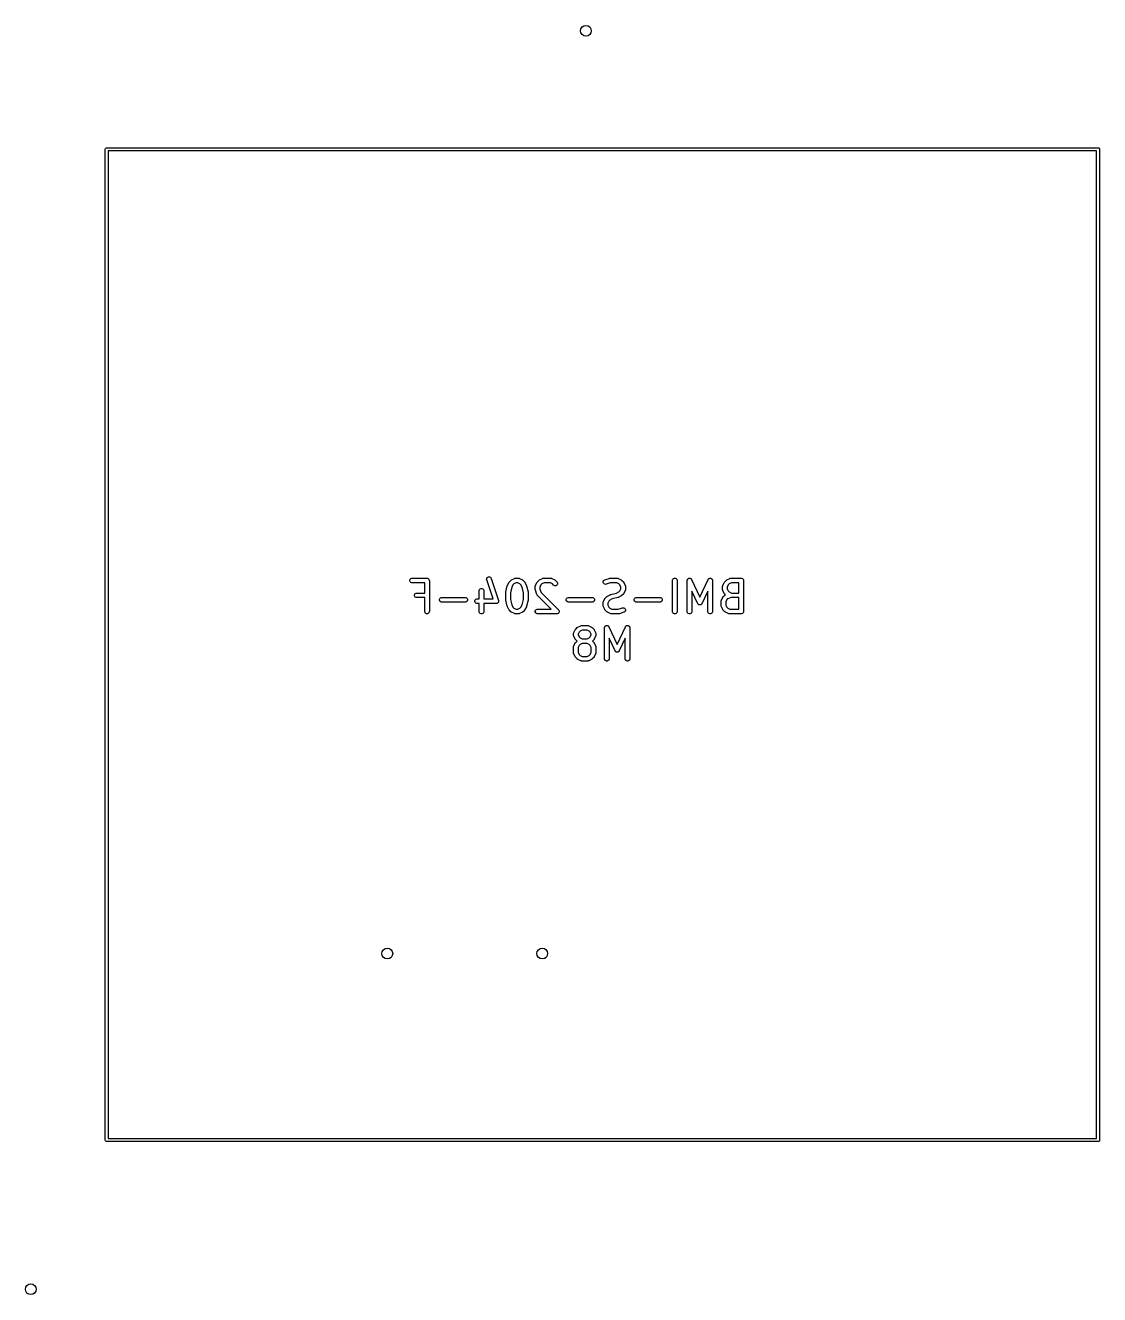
# Model space of a CAD drawing. Extents: x 3.77 to 7.16, y -4.95 to -3.23.
# Drawn here: x 3.773 to 5.138, y -4.931 to -3.317 of the extents above; entities that cross this region are included whole.
import ezdxf

# ---------------------------------------------------------------- set-up
doc = ezdxf.new("R2010")
doc.units = 0
doc.header["$MEASUREMENT"] = 0
doc.layers.add('BLACK', color=7, linetype='CONTINUOUS')

msp = doc.modelspace()

# ---------------------------------------------------------------- linework, layer by layer
at = {"layer": 'BLACK', "linetype": 'CONTINUOUS'}
for p, q in [((3.8747, -3.4743), (3.8749, -3.4735)), ((3.8747, -4.7341), (3.8747, -3.4743)), ((3.8749, -3.4735), (3.8759, -3.4724)), ((3.8759, -3.4724), (3.8767, -3.4723)), ((3.8767, -3.4723), (5.1365, -3.4723)), ((3.8786, -3.4762), (3.8786, -4.7321)), ((5.1346, -3.4762), (3.8786, -3.4762)), ((5.1346, -4.7321), (5.1346, -3.4762)), ((5.1365, -3.4723), (5.1373, -3.4724)), ((5.1373, -3.4724), (5.1383, -3.4735)), ((5.1383, -3.4735), (5.1385, -3.4743)), ((5.1385, -3.4743), (5.1385, -4.7341)), ((4.36, -4.019), (4.3609, -4.0183)), ((4.3609, -4.0183), (4.362, -4.0179)), ((4.362, -4.0179), (4.3631, -4.018)), ((4.3631, -4.018), (4.3642, -4.0185)), ((4.262, -4.0221), (4.2624, -4.0211)), ((4.262, -4.0233), (4.262, -4.0221)), ((4.2624, -4.0243), (4.262, -4.0233)), ((4.2624, -4.0211), (4.2632, -4.0202)), ((4.2632, -4.0252), (4.2624, -4.0243)), ((4.2632, -4.0202), (4.2643, -4.0198)), ((4.2643, -4.0256), (4.2632, -4.0252)), ((4.2643, -4.0198), (4.2649, -4.0197)), ((4.2649, -4.0256), (4.2643, -4.0256)), ((4.2649, -4.0197), (4.2836, -4.0197)), ((4.2807, -4.0256), (4.2649, -4.0256)), ((4.2807, -4.0385), (4.2807, -4.0256)), ((4.2836, -4.0197), (4.2842, -4.0198)), ((4.2842, -4.0198), (4.2852, -4.0202)), ((4.2852, -4.0202), (4.2861, -4.0211)), ((4.2861, -4.0211), (4.2865, -4.0221)), ((4.2865, -4.0221), (4.2866, -4.0227)), ((4.2866, -4.0227), (4.2866, -4.0621)), ((4.3501, -4.0352), (4.3505, -4.0342)), ((4.3505, -4.0342), (4.3513, -4.0334)), ((4.3513, -4.0334), (4.3524, -4.0329)), ((4.3524, -4.0329), (4.3535, -4.0329)), ((4.3535, -4.0329), (4.3546, -4.0334)), ((4.3546, -4.0334), (4.3554, -4.0342)), ((4.3554, -4.0342), (4.3559, -4.0352)), ((4.3594, -4.0212), (4.3595, -4.02)), ((4.3595, -4.0218), (4.3594, -4.0212)), ((4.3595, -4.02), (4.36, -4.019)), ((4.3676, -4.046), (4.3595, -4.0218)), ((4.3642, -4.0185), (4.3649, -4.0194)), ((4.3649, -4.0194), (4.3651, -4.0199)), ((4.3651, -4.0199), (4.3745, -4.048)), ((4.3839, -4.037), (4.3857, -4.0295)), ((4.3857, -4.0294), (4.3858, -4.0292)), ((4.3857, -4.0295), (4.3857, -4.0294)), ((4.3857, -4.0294), (4.3857, -4.0294)), ((4.3858, -4.0292), (4.3859, -4.0289)), ((4.3859, -4.0289), (4.3859, -4.0289)), ((4.3859, -4.0289), (4.386, -4.0289)), ((4.386, -4.0289), (4.3878, -4.0251)), ((4.3878, -4.0251), (4.388, -4.0249)), ((4.388, -4.0248), (4.3881, -4.0247)), ((4.388, -4.0249), (4.388, -4.0248)), ((4.3881, -4.0247), (4.3881, -4.0246)), ((4.3881, -4.0246), (4.3882, -4.0246)), ((4.3882, -4.0246), (4.3884, -4.0244)), ((4.3884, -4.0244), (4.3903, -4.0225)), ((4.3914, -4.0312), (4.3897, -4.0381)), ((4.3903, -4.0225), (4.3905, -4.0223)), ((4.3905, -4.0223), (4.3905, -4.0222)), ((4.3905, -4.0222), (4.3906, -4.0222)), ((4.3906, -4.0222), (4.3907, -4.0221)), ((4.3907, -4.0221), (4.3908, -4.0221)), ((4.3908, -4.0221), (4.391, -4.0219)), ((4.391, -4.0219), (4.3948, -4.0201)), ((4.3929, -4.0282), (4.3914, -4.0312)), ((4.3941, -4.027), (4.3929, -4.0282)), ((4.3968, -4.0256), (4.3941, -4.027)), ((4.3948, -4.0201), (4.3953, -4.0198)), ((4.3953, -4.0198), (4.3954, -4.0198)), ((4.3954, -4.0198), (4.3955, -4.0198)), ((4.3955, -4.0198), (4.3961, -4.0197)), ((4.3961, -4.0197), (4.3998, -4.0197)), ((4.3991, -4.0256), (4.3968, -4.0256)), ((4.4018, -4.027), (4.3991, -4.0256)), ((4.3998, -4.0197), (4.4004, -4.0198)), ((4.4004, -4.0198), (4.4005, -4.0198)), ((4.4005, -4.0198), (4.4006, -4.0198)), ((4.4006, -4.0198), (4.4012, -4.0201)), ((4.4012, -4.0201), (4.4049, -4.0219)), ((4.403, -4.0282), (4.4018, -4.027)), ((4.4046, -4.0312), (4.403, -4.0282)), ((4.4063, -4.0381), (4.4046, -4.0312)), ((4.4049, -4.0219), (4.4052, -4.0221)), ((4.4052, -4.0221), (4.4052, -4.0221)), ((4.4052, -4.0221), (4.4053, -4.0222)), ((4.4053, -4.0222), (4.4054, -4.0222)), ((4.4054, -4.0222), (4.4055, -4.0223)), ((4.4055, -4.0223), (4.4057, -4.0225)), ((4.4057, -4.0225), (4.4076, -4.0244)), ((4.4076, -4.0244), (4.4077, -4.0246)), ((4.4077, -4.0246), (4.4078, -4.0246)), ((4.4078, -4.0246), (4.4079, -4.0247)), ((4.4079, -4.0247), (4.4079, -4.0248)), ((4.4079, -4.0248), (4.4079, -4.0249)), ((4.4079, -4.0249), (4.4081, -4.0251)), ((4.4081, -4.0251), (4.41, -4.0289)), ((4.41, -4.0289), (4.41, -4.0289)), ((4.41, -4.0289), (4.41, -4.0289)), ((4.41, -4.0289), (4.4101, -4.0292)), ((4.4101, -4.0292), (4.4102, -4.0294)), ((4.4102, -4.0294), (4.4102, -4.0294)), ((4.4102, -4.0294), (4.4102, -4.0295)), ((4.4102, -4.0295), (4.4121, -4.037)), ((4.4213, -4.0296), (4.4214, -4.0295)), ((4.4213, -4.0302), (4.4213, -4.0296)), ((4.4213, -4.0339), (4.4213, -4.0302)), ((4.4213, -4.0342), (4.4213, -4.0339)), ((4.4213, -4.0343), (4.4213, -4.0342)), ((4.4213, -4.0344), (4.4213, -4.0343)), ((4.4213, -4.0345), (4.4213, -4.0344)), ((4.4214, -4.0294), (4.4216, -4.0289)), ((4.4214, -4.0295), (4.4214, -4.0294)), ((4.4216, -4.0289), (4.4234, -4.0251)), ((4.4234, -4.0251), (4.4236, -4.0249)), ((4.4236, -4.0248), (4.4237, -4.0247)), ((4.4236, -4.0249), (4.4236, -4.0248)), ((4.4237, -4.0247), (4.4238, -4.0246)), ((4.4238, -4.0246), (4.424, -4.0244)), ((4.4238, -4.0246), (4.4238, -4.0246)), ((4.424, -4.0244), (4.4259, -4.0225)), ((4.4259, -4.0225), (4.4261, -4.0223)), ((4.4261, -4.0223), (4.4262, -4.0222)), ((4.4262, -4.0222), (4.4263, -4.0221)), ((4.4262, -4.0222), (4.4262, -4.0222)), ((4.4263, -4.0221), (4.4264, -4.0221)), ((4.4264, -4.0221), (4.4266, -4.0219)), ((4.4266, -4.0219), (4.4304, -4.0201)), ((4.4285, -4.0282), (4.4272, -4.0309)), ((4.4272, -4.0309), (4.4272, -4.0335)), ((4.4272, -4.0335), (4.4287, -4.038)), ((4.4297, -4.027), (4.4285, -4.0282)), ((4.4324, -4.0256), (4.4297, -4.027)), ((4.4304, -4.0201), (4.4309, -4.0198)), ((4.4309, -4.0198), (4.431, -4.0198)), ((4.431, -4.0198), (4.4311, -4.0198)), ((4.4311, -4.0198), (4.4317, -4.0197)), ((4.4317, -4.0197), (4.4411, -4.0197)), ((4.4404, -4.0256), (4.4324, -4.0256)), ((4.4431, -4.027), (4.4404, -4.0256)), ((4.4411, -4.0197), (4.4417, -4.0198)), ((4.4417, -4.0198), (4.4418, -4.0198)), ((4.4418, -4.0198), (4.4419, -4.0198)), ((4.4419, -4.0198), (4.4424, -4.0201)), ((4.4424, -4.0201), (4.4462, -4.0219)), ((4.4446, -4.0285), (4.4431, -4.027)), ((4.4451, -4.0289), (4.4446, -4.0285)), ((4.4461, -4.0293), (4.4451, -4.0289)), ((4.4473, -4.0293), (4.4461, -4.0293)), ((4.4462, -4.0219), (4.4464, -4.0221)), ((4.4464, -4.0221), (4.4465, -4.0221)), ((4.4465, -4.0221), (4.4466, -4.0222)), ((4.4466, -4.0222), (4.4466, -4.0222)), ((4.4466, -4.0222), (4.4467, -4.0223)), ((4.4467, -4.0223), (4.4469, -4.0225)), ((4.4469, -4.0225), (4.4488, -4.0244)), ((4.4484, -4.0289), (4.4473, -4.0293)), ((4.4492, -4.0281), (4.4484, -4.0289)), ((4.4488, -4.0244), (4.4492, -4.0248)), ((4.4492, -4.0248), (4.4496, -4.0259)), ((4.4496, -4.027), (4.4492, -4.0281)), ((4.4496, -4.0259), (4.4496, -4.027)), ((4.5075, -4.0249), (4.5076, -4.0238)), ((4.5079, -4.026), (4.5075, -4.0249)), ((4.5076, -4.0238), (4.5081, -4.0228)), ((4.5086, -4.0269), (4.5079, -4.026)), ((4.5081, -4.0228), (4.509, -4.022)), ((4.5097, -4.0274), (4.5086, -4.0269)), ((4.509, -4.022), (4.5095, -4.0218)), ((4.5095, -4.0218), (4.5151, -4.0199)), ((4.5108, -4.0275), (4.5097, -4.0274)), ((4.5114, -4.0274), (4.5108, -4.0275)), ((4.5166, -4.0256), (4.5114, -4.0274)), ((4.5151, -4.0199), (4.5154, -4.0198)), ((4.5154, -4.0198), (4.5155, -4.0198)), ((4.5155, -4.0198), (4.5156, -4.0198)), ((4.5156, -4.0198), (4.5157, -4.0198)), ((4.5157, -4.0198), (4.5158, -4.0198)), ((4.5158, -4.0198), (4.5161, -4.0197)), ((4.5161, -4.0197), (4.5255, -4.0197)), ((4.5248, -4.0256), (4.5166, -4.0256)), ((4.5275, -4.027), (4.5248, -4.0256)), ((4.5255, -4.0197), (4.526, -4.0198)), ((4.526, -4.0198), (4.5261, -4.0198)), ((4.5261, -4.0198), (4.5262, -4.0198)), ((4.5262, -4.0198), (4.5268, -4.0201)), ((4.5268, -4.0201), (4.5305, -4.0219)), ((4.5286, -4.0282), (4.5275, -4.027)), ((4.53, -4.0309), (4.5286, -4.0282)), ((4.5286, -4.0359), (4.53, -4.0332)), ((4.53, -4.0332), (4.53, -4.0309)), ((4.5305, -4.0219), (4.5308, -4.0221)), ((4.5308, -4.0221), (4.5308, -4.0221)), ((4.5308, -4.0221), (4.5309, -4.0222)), ((4.5309, -4.0222), (4.531, -4.0222)), ((4.531, -4.0222), (4.5311, -4.0223)), ((4.5311, -4.0223), (4.5313, -4.0225)), ((4.5313, -4.0225), (4.5332, -4.0244)), ((4.5332, -4.0244), (4.5333, -4.0246)), ((4.5333, -4.0246), (4.5334, -4.0246)), ((4.5334, -4.0246), (4.5335, -4.0247)), ((4.5335, -4.0247), (4.5335, -4.0248)), ((4.5335, -4.0248), (4.5336, -4.0249)), ((4.5336, -4.0249), (4.5337, -4.0251)), ((4.5337, -4.0251), (4.5356, -4.0289)), ((4.5356, -4.0289), (4.5358, -4.0294)), ((4.5358, -4.0294), (4.5358, -4.0295)), ((4.5358, -4.0295), (4.5358, -4.0296)), ((4.5358, -4.0296), (4.5359, -4.0302)), ((4.5359, -4.0339), (4.5358, -4.0345)), ((4.5359, -4.0302), (4.5359, -4.0339)), ((4.5956, -4.0227), (4.5957, -4.0221)), ((4.5956, -4.0621), (4.5956, -4.0227)), ((4.5957, -4.0221), (4.5961, -4.0211)), ((4.5961, -4.0211), (4.5969, -4.0202)), ((4.5969, -4.0202), (4.598, -4.0198)), ((4.598, -4.0198), (4.5991, -4.0198)), ((4.5991, -4.0198), (4.6002, -4.0202)), ((4.6002, -4.0202), (4.601, -4.0211)), ((4.601, -4.0211), (4.6015, -4.0221)), ((4.6015, -4.0221), (4.6015, -4.0227)), ((4.6015, -4.0227), (4.6015, -4.0621)), ((4.6144, -4.0221), (4.6146, -4.0216)), ((4.6144, -4.0222), (4.6144, -4.0221)), ((4.6144, -4.0223), (4.6144, -4.0222)), ((4.6144, -4.0222), (4.6144, -4.0222)), ((4.6144, -4.0227), (4.6144, -4.0223)), ((4.6144, -4.0621), (4.6144, -4.0227)), ((4.6146, -4.0216), (4.6148, -4.0212)), ((4.6148, -4.0212), (4.6148, -4.0211)), ((4.6148, -4.0211), (4.6149, -4.0211)), ((4.6149, -4.0211), (4.6152, -4.0207)), ((4.6152, -4.0207), (4.6156, -4.0203)), ((4.6156, -4.0203), (4.6157, -4.0202)), ((4.6156, -4.0203), (4.6156, -4.0203)), ((4.6157, -4.0202), (4.6161, -4.02)), ((4.6161, -4.02), (4.6166, -4.0198)), ((4.6166, -4.0198), (4.6167, -4.0198)), ((4.6167, -4.0198), (4.6167, -4.0198)), ((4.6167, -4.0198), (4.6173, -4.0198)), ((4.6173, -4.0198), (4.6178, -4.0198)), ((4.6178, -4.0198), (4.6178, -4.0198)), ((4.6178, -4.0198), (4.6179, -4.0198)), ((4.6179, -4.0198), (4.6184, -4.02)), ((4.6184, -4.02), (4.6188, -4.0202)), ((4.6188, -4.0202), (4.6189, -4.0202)), ((4.6189, -4.0202), (4.619, -4.0202)), ((4.619, -4.0202), (4.6193, -4.0206)), ((4.6193, -4.0206), (4.6197, -4.0209)), ((4.6197, -4.0209), (4.6197, -4.021)), ((4.6197, -4.021), (4.6198, -4.0211)), ((4.6198, -4.0211), (4.6198, -4.0211)), ((4.6198, -4.0211), (4.62, -4.0214)), ((4.62, -4.0214), (4.6304, -4.0438)), ((4.6304, -4.0438), (4.6409, -4.0214)), ((4.6409, -4.0214), (4.6411, -4.0211)), ((4.6411, -4.021), (4.6412, -4.0209)), ((4.6411, -4.0211), (4.6411, -4.021)), ((4.6411, -4.0211), (4.6411, -4.0211)), ((4.6412, -4.0209), (4.6416, -4.0206)), ((4.6416, -4.0206), (4.6419, -4.0202)), ((4.6419, -4.0202), (4.642, -4.0202)), ((4.642, -4.0202), (4.6425, -4.02)), ((4.642, -4.0202), (4.642, -4.0202)), ((4.6425, -4.02), (4.643, -4.0198)), ((4.643, -4.0198), (4.643, -4.0198)), ((4.643, -4.0198), (4.6431, -4.0198)), ((4.6431, -4.0198), (4.6436, -4.0198)), ((4.6436, -4.0198), (4.6441, -4.0198)), ((4.6441, -4.0198), (4.6442, -4.0198)), ((4.6442, -4.0198), (4.6443, -4.0198)), ((4.6443, -4.0198), (4.6447, -4.02)), ((4.6447, -4.02), (4.6452, -4.0202)), ((4.6452, -4.0202), (4.6452, -4.0203)), ((4.6452, -4.0203), (4.6453, -4.0203)), ((4.6453, -4.0203), (4.6457, -4.0207)), ((4.6457, -4.0207), (4.646, -4.0211)), ((4.646, -4.0211), (4.646, -4.0211)), ((4.646, -4.0211), (4.6461, -4.0212)), ((4.6461, -4.0212), (4.6463, -4.0216)), ((4.6463, -4.0216), (4.6465, -4.0221)), ((4.6465, -4.0221), (4.6465, -4.0222)), ((4.6465, -4.0222), (4.6465, -4.0222)), ((4.6465, -4.0222), (4.6465, -4.0223)), ((4.6465, -4.0223), (4.6465, -4.0227)), ((4.6465, -4.0227), (4.6465, -4.0621)), ((4.6594, -4.0296), (4.6595, -4.0295)), ((4.6594, -4.0302), (4.6594, -4.0296)), ((4.6594, -4.0339), (4.6594, -4.0302)), ((4.6594, -4.0345), (4.6594, -4.0339)), ((4.6595, -4.0294), (4.6597, -4.0289)), ((4.6595, -4.0295), (4.6595, -4.0294)), ((4.6597, -4.0289), (4.6615, -4.0251)), ((4.6615, -4.0251), (4.6617, -4.0249)), ((4.6617, -4.0248), (4.6618, -4.0247)), ((4.6617, -4.0249), (4.6617, -4.0248)), ((4.6618, -4.0247), (4.6619, -4.0246)), ((4.6619, -4.0246), (4.6621, -4.0244)), ((4.6619, -4.0246), (4.6619, -4.0246)), ((4.6621, -4.0244), (4.664, -4.0225)), ((4.664, -4.0225), (4.6642, -4.0223)), ((4.6642, -4.0223), (4.6642, -4.0222)), ((4.6642, -4.0222), (4.6643, -4.0222)), ((4.6643, -4.0222), (4.6644, -4.0221)), ((4.6644, -4.0221), (4.6645, -4.0221)), ((4.6645, -4.0221), (4.6647, -4.0219)), ((4.6647, -4.0219), (4.6685, -4.0201)), ((4.6666, -4.0282), (4.6653, -4.0309)), ((4.6653, -4.0309), (4.6653, -4.0332)), ((4.6653, -4.0332), (4.6666, -4.0359)), ((4.6678, -4.027), (4.6666, -4.0282)), ((4.6705, -4.0256), (4.6678, -4.027)), ((4.6685, -4.0201), (4.669, -4.0198)), ((4.669, -4.0198), (4.6691, -4.0198)), ((4.6691, -4.0198), (4.6692, -4.0198)), ((4.6692, -4.0198), (4.6698, -4.0197)), ((4.6698, -4.0197), (4.6829, -4.0197)), ((4.68, -4.0256), (4.6705, -4.0256)), ((4.68, -4.0385), (4.68, -4.0256)), ((4.6829, -4.0197), (4.6835, -4.0198)), ((4.6835, -4.0198), (4.6846, -4.0202)), ((4.6846, -4.0202), (4.6854, -4.0211)), ((4.6854, -4.0211), (4.6858, -4.0221)), ((4.6858, -4.0221), (4.6859, -4.0227)), ((4.6859, -4.0227), (4.6859, -4.0621)), ((4.2676, -4.0409), (4.268, -4.0398)), ((4.2676, -4.042), (4.2676, -4.0409)), ((4.268, -4.0431), (4.2676, -4.042)), ((4.268, -4.0398), (4.2688, -4.039)), ((4.2688, -4.0439), (4.268, -4.0431)), ((4.2688, -4.039), (4.2699, -4.0385)), ((4.2699, -4.0443), (4.2688, -4.0439)), ((4.2699, -4.0385), (4.2705, -4.0385)), ((4.2705, -4.0444), (4.2699, -4.0443)), ((4.2705, -4.0385), (4.2807, -4.0385)), ((4.2807, -4.0444), (4.2705, -4.0444)), ((4.2807, -4.0621), (4.2807, -4.0444)), ((4.2995, -4.0465), (4.2999, -4.0454)), ((4.2995, -4.0476), (4.2995, -4.0465)), ((4.2999, -4.0487), (4.2995, -4.0476)), ((4.2999, -4.0454), (4.3007, -4.0446)), ((4.3007, -4.0495), (4.2999, -4.0487)), ((4.3007, -4.0446), (4.3018, -4.0442)), ((4.3018, -4.05), (4.3007, -4.0495)), ((4.3018, -4.0442), (4.3024, -4.0441)), ((4.3024, -4.05), (4.3018, -4.05)), ((4.3024, -4.0441), (4.3323, -4.0441)), ((4.3323, -4.05), (4.3024, -4.05)), ((4.3323, -4.0441), (4.3329, -4.0442)), ((4.3329, -4.05), (4.3323, -4.05)), ((4.3329, -4.0442), (4.334, -4.0446)), ((4.334, -4.0495), (4.3329, -4.05)), ((4.334, -4.0446), (4.3348, -4.0454)), ((4.3348, -4.0487), (4.334, -4.0495)), ((4.3348, -4.0454), (4.3352, -4.0465)), ((4.3352, -4.0476), (4.3348, -4.0487)), ((4.3352, -4.0465), (4.3352, -4.0476)), ((4.3445, -4.0484), (4.3449, -4.0473)), ((4.3445, -4.0495), (4.3445, -4.0484)), ((4.3449, -4.0506), (4.3445, -4.0495)), ((4.3449, -4.0473), (4.3457, -4.0465)), ((4.3457, -4.0514), (4.3449, -4.0506)), ((4.3457, -4.0465), (4.3468, -4.046)), ((4.3468, -4.046), (4.3473, -4.046)), ((4.3473, -4.046), (4.35, -4.046)), ((4.35, -4.0358), (4.3501, -4.0352)), ((4.35, -4.046), (4.35, -4.0358)), ((4.3559, -4.0352), (4.3559, -4.0358)), ((4.3559, -4.0358), (4.3559, -4.046)), ((4.3559, -4.046), (4.3676, -4.046)), ((4.3742, -4.0506), (4.3741, -4.0507)), ((4.3744, -4.0501), (4.3742, -4.0506)), ((4.3746, -4.0497), (4.3744, -4.0501)), ((4.3745, -4.048), (4.3746, -4.0483)), ((4.3746, -4.0483), (4.3746, -4.0484)), ((4.3746, -4.0484), (4.3746, -4.0484)), ((4.3746, -4.0484), (4.3746, -4.0486)), ((4.3746, -4.0486), (4.3746, -4.049)), ((4.3746, -4.049), (4.3746, -4.0495)), ((4.3746, -4.0495), (4.3746, -4.0496)), ((4.3746, -4.0496), (4.3746, -4.0497)), ((4.3838, -4.0371), (4.3839, -4.037)), ((4.3838, -4.0373), (4.3838, -4.0371)), ((4.3838, -4.0371), (4.3838, -4.0371)), ((4.3838, -4.0376), (4.3838, -4.0373)), ((4.3838, -4.0377), (4.3838, -4.0376)), ((4.3838, -4.0376), (4.3838, -4.0376)), ((4.3838, -4.0471), (4.3838, -4.0377)), ((4.3838, -4.0472), (4.3838, -4.0471)), ((4.3838, -4.0474), (4.3838, -4.0472)), ((4.3838, -4.0472), (4.3838, -4.0472)), ((4.3838, -4.0476), (4.3838, -4.0474)), ((4.3838, -4.0477), (4.3838, -4.0476)), ((4.3839, -4.0478), (4.3838, -4.0477)), ((4.3857, -4.0553), (4.3839, -4.0478)), ((4.3897, -4.0381), (4.3897, -4.0467)), ((4.3897, -4.0467), (4.3914, -4.0535)), ((4.4046, -4.0535), (4.4063, -4.0467)), ((4.4063, -4.0467), (4.4063, -4.0381)), ((4.4121, -4.0478), (4.4102, -4.0553)), ((4.4121, -4.037), (4.4121, -4.0371)), ((4.4121, -4.0371), (4.4121, -4.0371)), ((4.4121, -4.0371), (4.4121, -4.0373)), ((4.4121, -4.0373), (4.4122, -4.0376)), ((4.4122, -4.0472), (4.4121, -4.0474)), ((4.4121, -4.0474), (4.4121, -4.0476)), ((4.4121, -4.0476), (4.4121, -4.0477)), ((4.4121, -4.0477), (4.4121, -4.0478)), ((4.4122, -4.0376), (4.4122, -4.0376)), ((4.4122, -4.0376), (4.4122, -4.0377)), ((4.4122, -4.0377), (4.4122, -4.0471)), ((4.4122, -4.0471), (4.4122, -4.0472)), ((4.4122, -4.0472), (4.4122, -4.0472)), ((4.4213, -4.0346), (4.4213, -4.0345)), ((4.4214, -4.0349), (4.4213, -4.0346)), ((4.4233, -4.0405), (4.4214, -4.0349)), ((4.4235, -4.041), (4.4233, -4.0405)), ((4.4236, -4.0411), (4.4235, -4.041)), ((4.4236, -4.0412), (4.4236, -4.0411)), ((4.424, -4.0417), (4.4236, -4.0412)), ((4.4415, -4.0591), (4.424, -4.0417)), ((4.4287, -4.038), (4.4507, -4.06)), ((4.4607, -4.0465), (4.4611, -4.0454)), ((4.4607, -4.0476), (4.4607, -4.0465)), ((4.4611, -4.0487), (4.4607, -4.0476)), ((4.4611, -4.0454), (4.4619, -4.0446)), ((4.4619, -4.0495), (4.4611, -4.0487)), ((4.4619, -4.0446), (4.463, -4.0442)), ((4.463, -4.05), (4.4619, -4.0495)), ((4.463, -4.0442), (4.4636, -4.0441)), ((4.4636, -4.05), (4.463, -4.05)), ((4.4636, -4.0441), (4.4936, -4.0441)), ((4.4936, -4.05), (4.4636, -4.05)), ((4.4936, -4.0441), (4.4942, -4.0442)), ((4.4942, -4.05), (4.4936, -4.05)), ((4.4942, -4.0442), (4.4952, -4.0446)), ((4.4952, -4.0495), (4.4942, -4.05)), ((4.4952, -4.0446), (4.496, -4.0454)), ((4.496, -4.0487), (4.4952, -4.0495)), ((4.496, -4.0454), (4.4965, -4.0465)), ((4.4965, -4.0476), (4.496, -4.0487)), ((4.4965, -4.0465), (4.4965, -4.0476)), ((4.5075, -4.0508), (4.5076, -4.0502)), ((4.5076, -4.05), (4.5078, -4.0495)), ((4.5076, -4.0501), (4.5076, -4.05)), ((4.5076, -4.0502), (4.5076, -4.0501)), ((4.5078, -4.0495), (4.5097, -4.0457)), ((4.5097, -4.0457), (4.5098, -4.0455)), ((4.5098, -4.0455), (4.5099, -4.0454)), ((4.5099, -4.0454), (4.5099, -4.0453)), ((4.5099, -4.0453), (4.51, -4.0453)), ((4.51, -4.0453), (4.5101, -4.0452)), ((4.5101, -4.0452), (4.5102, -4.045)), ((4.5102, -4.045), (4.5121, -4.0431)), ((4.5121, -4.0431), (4.5123, -4.0429)), ((4.5123, -4.0429), (4.5124, -4.0429)), ((4.5124, -4.0429), (4.5125, -4.0428)), ((4.5125, -4.0428), (4.5126, -4.0427)), ((4.5126, -4.0427), (4.5129, -4.0426)), ((4.5126, -4.0427), (4.5126, -4.0427)), ((4.5129, -4.0426), (4.5166, -4.0407)), ((4.5148, -4.0488), (4.5134, -4.0515)), ((4.516, -4.0476), (4.5148, -4.0488)), ((4.519, -4.0461), (4.516, -4.0476)), ((4.5166, -4.0407), (4.5167, -4.0407)), ((4.5167, -4.0407), (4.5167, -4.0406)), ((4.5167, -4.0406), (4.5169, -4.0406)), ((4.5169, -4.0406), (4.5172, -4.0405)), ((4.5172, -4.0405), (4.5244, -4.0387)), ((4.5172, -4.0405), (4.5172, -4.0405)), ((4.5172, -4.0405), (4.5172, -4.0405)), ((4.5262, -4.0443), (4.519, -4.0461)), ((4.5244, -4.0387), (4.5275, -4.0371)), ((4.5265, -4.0442), (4.5262, -4.0443)), ((4.5262, -4.0443), (4.5262, -4.0443)), ((4.5262, -4.0443), (4.5262, -4.0443)), ((4.5267, -4.0441), (4.5265, -4.0442)), ((4.5268, -4.0441), (4.5267, -4.0441)), ((4.5267, -4.0441), (4.5267, -4.0441)), ((4.5305, -4.0422), (4.5268, -4.0441)), ((4.5275, -4.0371), (4.5286, -4.0359)), ((4.5308, -4.0421), (4.5305, -4.0422)), ((4.5309, -4.042), (4.5308, -4.042)), ((4.5308, -4.042), (4.5308, -4.0421)), ((4.531, -4.0419), (4.5309, -4.042)), ((4.5311, -4.0418), (4.531, -4.0419)), ((4.5313, -4.0417), (4.5311, -4.0418)), ((4.5332, -4.0398), (4.5313, -4.0417)), ((4.5333, -4.0396), (4.5332, -4.0398)), ((4.5334, -4.0395), (4.5333, -4.0396)), ((4.5335, -4.0394), (4.5334, -4.0395)), ((4.5336, -4.0393), (4.5335, -4.0393)), ((4.5335, -4.0393), (4.5335, -4.0394)), ((4.5337, -4.039), (4.5336, -4.0393)), ((4.5356, -4.0353), (4.5337, -4.039)), ((4.5358, -4.0347), (4.5356, -4.0353)), ((4.5358, -4.0345), (4.5358, -4.0346)), ((4.5358, -4.0346), (4.5358, -4.0347)), ((4.5469, -4.0465), (4.5474, -4.0454)), ((4.5469, -4.0476), (4.5469, -4.0465)), ((4.5474, -4.0487), (4.5469, -4.0476)), ((4.5474, -4.0454), (4.5482, -4.0446)), ((4.5482, -4.0495), (4.5474, -4.0487)), ((4.5482, -4.0446), (4.5492, -4.0442)), ((4.5492, -4.05), (4.5482, -4.0495)), ((4.5492, -4.0442), (4.5498, -4.0441)), ((4.5498, -4.05), (4.5492, -4.05)), ((4.5498, -4.0441), (4.5798, -4.0441)), ((4.5798, -4.05), (4.5498, -4.05)), ((4.5798, -4.0441), (4.5804, -4.0442)), ((4.5804, -4.05), (4.5798, -4.05)), ((4.5804, -4.0442), (4.5815, -4.0446)), ((4.5815, -4.0495), (4.5804, -4.05)), ((4.5815, -4.0446), (4.5823, -4.0454)), ((4.5823, -4.0487), (4.5815, -4.0495)), ((4.5823, -4.0454), (4.5827, -4.0465)), ((4.5827, -4.0476), (4.5823, -4.0487)), ((4.5827, -4.0465), (4.5827, -4.0476)), ((4.6278, -4.0521), (4.6203, -4.036)), ((4.6203, -4.036), (4.6203, -4.0621)), ((4.6406, -4.036), (4.6331, -4.0521)), ((4.6406, -4.0621), (4.6406, -4.036)), ((4.6575, -4.0484), (4.6576, -4.0483)), ((4.6575, -4.0489), (4.6575, -4.0484)), ((4.6575, -4.0546), (4.6575, -4.0489)), ((4.6576, -4.0482), (4.6578, -4.0476)), ((4.6576, -4.0483), (4.6576, -4.0482)), ((4.6578, -4.0476), (4.6597, -4.0439)), ((4.6595, -4.0346), (4.6594, -4.0345)), ((4.6595, -4.0347), (4.6595, -4.0346)), ((4.6597, -4.0353), (4.6595, -4.0347)), ((4.6615, -4.039), (4.6597, -4.0353)), ((4.6597, -4.0439), (4.6598, -4.0436)), ((4.6598, -4.0436), (4.6599, -4.0436)), ((4.6599, -4.0435), (4.66, -4.0434)), ((4.6599, -4.0436), (4.6599, -4.0435)), ((4.66, -4.0433), (4.6602, -4.0431)), ((4.66, -4.0434), (4.66, -4.0433)), ((4.6602, -4.0431), (4.6621, -4.0412)), ((4.6617, -4.0393), (4.6615, -4.039)), ((4.6618, -4.0394), (4.6617, -4.0393)), ((4.6617, -4.0393), (4.6617, -4.0393)), ((4.6619, -4.0395), (4.6618, -4.0394)), ((4.6619, -4.0396), (4.6619, -4.0395)), ((4.6621, -4.0398), (4.6619, -4.0396)), ((4.663, -4.0406), (4.6621, -4.0398)), ((4.6621, -4.0412), (4.6625, -4.0409)), ((4.6625, -4.0409), (4.6626, -4.0408)), ((4.6626, -4.0408), (4.6627, -4.0408)), ((4.6627, -4.0408), (4.663, -4.0406)), ((4.6647, -4.0469), (4.6634, -4.0496)), ((4.6634, -4.0496), (4.6634, -4.0539)), ((4.6658, -4.0459), (4.6647, -4.0469)), ((4.6703, -4.0444), (4.6658, -4.0459)), ((4.6666, -4.0359), (4.6678, -4.0371)), ((4.6678, -4.0371), (4.6705, -4.0385)), ((4.68, -4.0444), (4.6703, -4.0444)), ((4.6705, -4.0385), (4.68, -4.0385)), ((4.68, -4.0591), (4.68, -4.0444)), ((4.2807, -4.0626), (4.2807, -4.0621)), ((4.2812, -4.0637), (4.2807, -4.0626)), ((4.282, -4.0645), (4.2812, -4.0637)), ((4.283, -4.065), (4.282, -4.0645)), ((4.2842, -4.065), (4.283, -4.065)), ((4.2852, -4.0645), (4.2842, -4.065)), ((4.2861, -4.0637), (4.2852, -4.0645)), ((4.2865, -4.0626), (4.2861, -4.0637)), ((4.2866, -4.0621), (4.2865, -4.0626)), ((4.3468, -4.0518), (4.3457, -4.0514)), ((4.3473, -4.0519), (4.3468, -4.0518)), ((4.35, -4.0519), (4.3473, -4.0519)), ((4.35, -4.0621), (4.35, -4.0519)), ((4.3501, -4.0626), (4.35, -4.0621)), ((4.3505, -4.0637), (4.3501, -4.0626)), ((4.3513, -4.0645), (4.3505, -4.0637)), ((4.3524, -4.065), (4.3513, -4.0645)), ((4.3535, -4.065), (4.3524, -4.065)), ((4.3546, -4.0645), (4.3535, -4.065)), ((4.3554, -4.0637), (4.3546, -4.0645)), ((4.3559, -4.0626), (4.3554, -4.0637)), ((4.3717, -4.0519), (4.3559, -4.0519)), ((4.3559, -4.0519), (4.3559, -4.0621)), ((4.3559, -4.0621), (4.3559, -4.0626)), ((4.372, -4.0519), (4.3717, -4.0519)), ((4.3721, -4.0519), (4.372, -4.0519)), ((4.3723, -4.0518), (4.3721, -4.0519)), ((4.3721, -4.0519), (4.3721, -4.0519)), ((4.3727, -4.0517), (4.3723, -4.0518)), ((4.3732, -4.0515), (4.3727, -4.0517)), ((4.3733, -4.0514), (4.3732, -4.0515)), ((4.3734, -4.0514), (4.3733, -4.0514)), ((4.3737, -4.0511), (4.3734, -4.0514)), ((4.3741, -4.0508), (4.3737, -4.0511)), ((4.3741, -4.0507), (4.3741, -4.0508)), ((4.3858, -4.0556), (4.3857, -4.0553)), ((4.3857, -4.0553), (4.3857, -4.0553)), ((4.3857, -4.0553), (4.3857, -4.0553)), ((4.3859, -4.0558), (4.3858, -4.0556)), ((4.386, -4.0559), (4.3859, -4.0558)), ((4.3859, -4.0558), (4.3859, -4.0558)), ((4.3878, -4.0596), (4.386, -4.0559)), ((4.388, -4.0599), (4.3878, -4.0596)), ((4.388, -4.06), (4.388, -4.0599)), ((4.3881, -4.06), (4.388, -4.06)), ((4.3881, -4.0601), (4.3881, -4.06)), ((4.3882, -4.0602), (4.3881, -4.0601)), ((4.3884, -4.0604), (4.3882, -4.0602)), ((4.3903, -4.0623), (4.3884, -4.0604)), ((4.3905, -4.0625), (4.3903, -4.0623)), ((4.3906, -4.0626), (4.3905, -4.0625)), ((4.3905, -4.0625), (4.3905, -4.0625)), ((4.3907, -4.0626), (4.3906, -4.0626)), ((4.3908, -4.0627), (4.3907, -4.0626)), ((4.391, -4.0628), (4.3908, -4.0627)), ((4.3948, -4.0647), (4.391, -4.0628)), ((4.3914, -4.0535), (4.3929, -4.0566)), ((4.3929, -4.0566), (4.3941, -4.0578)), ((4.3941, -4.0578), (4.3968, -4.0591)), ((4.3953, -4.0649), (4.3948, -4.0647)), ((4.3954, -4.0649), (4.3953, -4.0649)), ((4.3955, -4.065), (4.3954, -4.0649)), ((4.3961, -4.065), (4.3955, -4.065)), ((4.3998, -4.065), (4.3961, -4.065)), ((4.3968, -4.0591), (4.3991, -4.0591)), ((4.3991, -4.0591), (4.4018, -4.0578)), ((4.4004, -4.065), (4.3998, -4.065)), ((4.4005, -4.0649), (4.4004, -4.065)), ((4.4006, -4.0649), (4.4005, -4.0649)), ((4.4012, -4.0647), (4.4006, -4.0649)), ((4.4049, -4.0628), (4.4012, -4.0647)), ((4.4018, -4.0578), (4.403, -4.0566)), ((4.403, -4.0566), (4.4046, -4.0535)), ((4.4052, -4.0627), (4.4049, -4.0628)), ((4.4053, -4.0626), (4.4052, -4.0626)), ((4.4052, -4.0626), (4.4052, -4.0627)), ((4.4054, -4.0625), (4.4053, -4.0626)), ((4.4055, -4.0625), (4.4054, -4.0625)), ((4.4057, -4.0623), (4.4055, -4.0625)), ((4.4076, -4.0604), (4.4057, -4.0623)), ((4.4077, -4.0602), (4.4076, -4.0604)), ((4.4078, -4.0601), (4.4077, -4.0602)), ((4.4079, -4.06), (4.4078, -4.0601)), ((4.4081, -4.0596), (4.4079, -4.0599)), ((4.4079, -4.0599), (4.4079, -4.06)), ((4.4079, -4.06), (4.4079, -4.06)), ((4.41, -4.0559), (4.4081, -4.0596)), ((4.4101, -4.0556), (4.41, -4.0558)), ((4.41, -4.0558), (4.41, -4.0558)), ((4.41, -4.0558), (4.41, -4.0559)), ((4.4102, -4.0553), (4.4101, -4.0556)), ((4.4102, -4.0553), (4.4102, -4.0553)), ((4.4102, -4.0553), (4.4102, -4.0553)), ((4.4213, -4.0615), (4.4218, -4.0604)), ((4.4213, -4.0626), (4.4213, -4.0615)), ((4.4218, -4.0637), (4.4213, -4.0626)), ((4.4218, -4.0604), (4.4226, -4.0596)), ((4.4226, -4.0645), (4.4218, -4.0637)), ((4.4226, -4.0596), (4.4236, -4.0592)), ((4.4236, -4.065), (4.4226, -4.0645)), ((4.4236, -4.0592), (4.4242, -4.0591)), ((4.4242, -4.065), (4.4236, -4.065)), ((4.4242, -4.0591), (4.4415, -4.0591)), ((4.4486, -4.065), (4.4242, -4.065)), ((4.4492, -4.065), (4.4486, -4.065)), ((4.4495, -4.0648), (4.4492, -4.065)), ((4.4502, -4.0645), (4.4495, -4.0648)), ((4.451, -4.0637), (4.4502, -4.0645)), ((4.4507, -4.06), (4.451, -4.0604)), ((4.451, -4.0604), (4.4515, -4.0615)), ((4.4515, -4.0626), (4.451, -4.0637)), ((4.4515, -4.0615), (4.4515, -4.0626)), ((4.5075, -4.0546), (4.5075, -4.0508)), ((4.5076, -4.0551), (4.5075, -4.0546)), ((4.5076, -4.0552), (4.5076, -4.0551)), ((4.5076, -4.0553), (4.5076, -4.0552)), ((4.5078, -4.0559), (4.5076, -4.0553)), ((4.5097, -4.0596), (4.5078, -4.0559)), ((4.5098, -4.0599), (4.5097, -4.0596)), ((4.5099, -4.06), (4.5098, -4.0599)), ((4.51, -4.0601), (4.5099, -4.06)), ((4.5099, -4.06), (4.5099, -4.06)), ((4.5101, -4.0602), (4.51, -4.0601)), ((4.5102, -4.0604), (4.5101, -4.0602)), ((4.5121, -4.0623), (4.5102, -4.0604)), ((4.5123, -4.0625), (4.5121, -4.0623)), ((4.5124, -4.0625), (4.5123, -4.0625)), ((4.5125, -4.0626), (4.5124, -4.0625)), ((4.5126, -4.0626), (4.5125, -4.0626)), ((4.5126, -4.0627), (4.5126, -4.0626)), ((4.5129, -4.0628), (4.5126, -4.0627)), ((4.5166, -4.0647), (4.5129, -4.0628)), ((4.5134, -4.0515), (4.5134, -4.0539)), ((4.5134, -4.0539), (4.5148, -4.0566)), ((4.5148, -4.0566), (4.516, -4.0578)), ((4.516, -4.0578), (4.5186, -4.0591)), ((4.5172, -4.0649), (4.5166, -4.0647)), ((4.5173, -4.0649), (4.5172, -4.0649)), ((4.5174, -4.065), (4.5173, -4.0649)), ((4.518, -4.065), (4.5174, -4.065)), ((4.5273, -4.065), (4.518, -4.065)), ((4.5186, -4.0591), (4.5268, -4.0591)), ((4.5268, -4.0591), (4.532, -4.0574)), ((4.5276, -4.065), (4.5273, -4.065)), ((4.5277, -4.065), (4.5276, -4.065)), ((4.5278, -4.065), (4.5277, -4.065)), ((4.5279, -4.065), (4.5278, -4.065)), ((4.528, -4.0649), (4.5279, -4.065)), ((4.5283, -4.0649), (4.528, -4.0649)), ((4.5339, -4.063), (4.5283, -4.0649)), ((4.532, -4.0574), (4.5326, -4.0573)), ((4.5326, -4.0573), (4.5337, -4.0573)), ((4.5337, -4.0573), (4.5348, -4.0579)), ((4.5344, -4.0628), (4.5339, -4.063)), ((4.5353, -4.062), (4.5344, -4.0628)), ((4.5348, -4.0579), (4.5355, -4.0587)), ((4.5358, -4.061), (4.5353, -4.062)), ((4.5355, -4.0587), (4.5359, -4.0598)), ((4.5359, -4.0598), (4.5358, -4.061)), ((4.5957, -4.0626), (4.5956, -4.0621)), ((4.5961, -4.0637), (4.5957, -4.0626)), ((4.5969, -4.0645), (4.5961, -4.0637)), ((4.598, -4.065), (4.5969, -4.0645)), ((4.5991, -4.065), (4.598, -4.065)), ((4.6002, -4.0645), (4.5991, -4.065)), ((4.601, -4.0637), (4.6002, -4.0645)), ((4.6015, -4.0626), (4.601, -4.0637)), ((4.6015, -4.0621), (4.6015, -4.0626)), ((4.6144, -4.0626), (4.6144, -4.0621)), ((4.6149, -4.0637), (4.6144, -4.0626)), ((4.6157, -4.0645), (4.6149, -4.0637)), ((4.6167, -4.065), (4.6157, -4.0645)), ((4.6179, -4.065), (4.6167, -4.065)), ((4.619, -4.0645), (4.6179, -4.065)), ((4.6198, -4.0637), (4.619, -4.0645)), ((4.6202, -4.0626), (4.6198, -4.0637)), ((4.6203, -4.0621), (4.6202, -4.0626)), ((4.6279, -4.0523), (4.6278, -4.0521)), ((4.628, -4.0524), (4.6279, -4.0523)), ((4.6279, -4.0523), (4.6279, -4.0523)), ((4.6281, -4.0526), (4.628, -4.0524)), ((4.6284, -4.0529), (4.6281, -4.0526)), ((4.6287, -4.0532), (4.6284, -4.0529)), ((4.6288, -4.0533), (4.6287, -4.0532)), ((4.6289, -4.0533), (4.6288, -4.0533)), ((4.6293, -4.0535), (4.6289, -4.0533)), ((4.6297, -4.0537), (4.6293, -4.0535)), ((4.6299, -4.0537), (4.6297, -4.0537)), ((4.63, -4.0537), (4.6299, -4.0537)), ((4.6304, -4.0537), (4.63, -4.0537)), ((4.6309, -4.0537), (4.6304, -4.0537)), ((4.631, -4.0537), (4.6309, -4.0537)), ((4.6311, -4.0537), (4.631, -4.0537)), ((4.6315, -4.0535), (4.6311, -4.0537)), ((4.632, -4.0533), (4.6315, -4.0535)), ((4.6321, -4.0533), (4.632, -4.0533)), ((4.6322, -4.0532), (4.6321, -4.0533)), ((4.6325, -4.0529), (4.6322, -4.0532)), ((4.6328, -4.0526), (4.6325, -4.0529)), ((4.6329, -4.0524), (4.6328, -4.0526)), ((4.633, -4.0523), (4.6329, -4.0524)), ((4.6331, -4.0521), (4.633, -4.0523)), ((4.633, -4.0523), (4.633, -4.0523)), ((4.6407, -4.0626), (4.6406, -4.0621)), ((4.6411, -4.0637), (4.6407, -4.0626)), ((4.6419, -4.0645), (4.6411, -4.0637)), ((4.643, -4.065), (4.6419, -4.0645)), ((4.6441, -4.065), (4.643, -4.065)), ((4.6452, -4.0645), (4.6441, -4.065)), ((4.646, -4.0637), (4.6452, -4.0645)), ((4.6465, -4.0626), (4.646, -4.0637)), ((4.6465, -4.0621), (4.6465, -4.0626)), ((4.6575, -4.0551), (4.6575, -4.0546)), ((4.6576, -4.0552), (4.6575, -4.0551)), ((4.6576, -4.0553), (4.6576, -4.0552)), ((4.6578, -4.0559), (4.6576, -4.0553)), ((4.6597, -4.0596), (4.6578, -4.0559)), ((4.6598, -4.0599), (4.6597, -4.0596)), ((4.6599, -4.06), (4.6598, -4.0599)), ((4.66, -4.0601), (4.6599, -4.06)), ((4.6599, -4.06), (4.6599, -4.06)), ((4.66, -4.0602), (4.66, -4.0601)), ((4.6602, -4.0604), (4.66, -4.0602)), ((4.6621, -4.0623), (4.6602, -4.0604)), ((4.6623, -4.0625), (4.6621, -4.0623)), ((4.6624, -4.0625), (4.6623, -4.0625)), ((4.6625, -4.0626), (4.6624, -4.0625)), ((4.6626, -4.0627), (4.6625, -4.0626)), ((4.6625, -4.0626), (4.6625, -4.0626)), ((4.6629, -4.0628), (4.6626, -4.0627)), ((4.6666, -4.0647), (4.6629, -4.0628)), ((4.6634, -4.0539), (4.6647, -4.0566)), ((4.6647, -4.0566), (4.6659, -4.0578)), ((4.6659, -4.0578), (4.6686, -4.0591)), ((4.6672, -4.0649), (4.6666, -4.0647)), ((4.6673, -4.0649), (4.6672, -4.0649)), ((4.6674, -4.065), (4.6673, -4.0649)), ((4.6679, -4.065), (4.6674, -4.065)), ((4.6829, -4.065), (4.6679, -4.065)), ((4.6686, -4.0591), (4.68, -4.0591)), ((4.6835, -4.065), (4.6829, -4.065)), ((4.6846, -4.0645), (4.6835, -4.065)), ((4.6854, -4.0637), (4.6846, -4.0645)), ((4.6858, -4.0626), (4.6854, -4.0637)), ((4.6859, -4.0621), (4.6858, -4.0626)), ((4.4726, -4.0844), (4.4745, -4.0825)), ((4.4745, -4.0825), (4.4747, -4.0823)), ((4.4747, -4.0823), (4.4748, -4.0823)), ((4.4748, -4.0823), (4.4749, -4.0822)), ((4.4749, -4.0822), (4.475, -4.0821)), ((4.475, -4.0821), (4.4753, -4.082)), ((4.475, -4.0821), (4.475, -4.0821)), ((4.4753, -4.082), (4.479, -4.0801)), ((4.479, -4.0801), (4.4796, -4.0799)), ((4.4796, -4.0799), (4.4797, -4.0799)), ((4.4797, -4.0799), (4.4798, -4.0798)), ((4.4798, -4.0798), (4.4804, -4.0798)), ((4.4804, -4.0798), (4.4879, -4.0798)), ((4.4879, -4.0798), (4.4884, -4.0798)), ((4.4884, -4.0798), (4.4885, -4.0799)), ((4.4885, -4.0799), (4.4886, -4.0799)), ((4.4886, -4.0799), (4.4892, -4.0801)), ((4.4892, -4.0801), (4.4929, -4.082)), ((4.4929, -4.082), (4.4932, -4.0821)), ((4.4932, -4.0821), (4.4932, -4.0821)), ((4.4932, -4.0821), (4.4933, -4.0822)), ((4.4933, -4.0822), (4.4934, -4.0823)), ((4.4934, -4.0823), (4.4935, -4.0823)), ((4.4935, -4.0823), (4.4937, -4.0825)), ((4.4937, -4.0825), (4.4956, -4.0844)), ((4.5093, -4.0821), (4.5095, -4.0817)), ((4.5093, -4.0822), (4.5093, -4.0821)), ((4.5093, -4.0823), (4.5093, -4.0822)), ((4.5093, -4.0827), (4.5093, -4.0823)), ((4.5093, -4.0823), (4.5093, -4.0823)), ((4.5093, -4.1221), (4.5093, -4.0827)), ((4.5095, -4.0817), (4.5097, -4.0812)), ((4.5097, -4.0812), (4.5097, -4.0811)), ((4.5097, -4.0811), (4.5098, -4.0811)), ((4.5098, -4.0811), (4.5101, -4.0807)), ((4.5101, -4.0807), (4.5105, -4.0803)), ((4.5105, -4.0803), (4.5105, -4.0803)), ((4.5105, -4.0803), (4.5106, -4.0803)), ((4.5106, -4.0803), (4.5111, -4.0801)), ((4.5111, -4.0801), (4.5115, -4.0799)), ((4.5115, -4.0799), (4.5116, -4.0799)), ((4.5116, -4.0799), (4.5116, -4.0798)), ((4.5116, -4.0798), (4.5122, -4.0798)), ((4.5122, -4.0798), (4.5127, -4.0798)), ((4.5127, -4.0798), (4.5127, -4.0798)), ((4.5127, -4.0798), (4.5128, -4.0798)), ((4.5128, -4.0798), (4.5133, -4.08)), ((4.5133, -4.08), (4.5138, -4.0802)), ((4.5138, -4.0802), (4.5138, -4.0802)), ((4.5138, -4.0802), (4.5139, -4.0803)), ((4.5139, -4.0803), (4.5142, -4.0806)), ((4.5142, -4.0806), (4.5146, -4.081)), ((4.5146, -4.081), (4.5147, -4.0811)), ((4.5147, -4.0811), (4.5147, -4.0811)), ((4.5147, -4.0811), (4.5147, -4.0811)), ((4.5147, -4.0811), (4.5149, -4.0815)), ((4.5149, -4.0815), (4.5253, -4.1039)), ((4.5253, -4.1039), (4.5358, -4.0815)), ((4.5358, -4.0815), (4.536, -4.0811)), ((4.536, -4.0811), (4.5361, -4.081)), ((4.536, -4.0811), (4.536, -4.0811)), ((4.536, -4.0811), (4.536, -4.0811)), ((4.5361, -4.081), (4.5365, -4.0806)), ((4.5365, -4.0806), (4.5368, -4.0803)), ((4.5368, -4.0803), (4.5369, -4.0802)), ((4.5369, -4.0802), (4.5374, -4.08)), ((4.5369, -4.0802), (4.5369, -4.0802)), ((4.5374, -4.08), (4.5379, -4.0798)), ((4.5379, -4.0798), (4.538, -4.0798)), ((4.538, -4.0798), (4.538, -4.0798)), ((4.538, -4.0798), (4.5385, -4.0798)), ((4.5385, -4.0798), (4.539, -4.0798)), ((4.539, -4.0798), (4.5391, -4.0799)), ((4.5391, -4.0799), (4.5392, -4.0799)), ((4.5392, -4.0799), (4.5396, -4.0801)), ((4.5396, -4.0801), (4.5401, -4.0803)), ((4.5401, -4.0803), (4.5402, -4.0803)), ((4.5402, -4.0803), (4.5402, -4.0803)), ((4.5402, -4.0803), (4.5406, -4.0807)), ((4.5406, -4.0807), (4.5409, -4.0811)), ((4.5409, -4.0811), (4.541, -4.0811)), ((4.541, -4.0811), (4.541, -4.0812)), ((4.541, -4.0812), (4.5412, -4.0817)), ((4.5412, -4.0817), (4.5414, -4.0821)), ((4.5414, -4.0821), (4.5414, -4.0822)), ((4.5414, -4.0822), (4.5414, -4.0823)), ((4.5414, -4.0823), (4.5414, -4.0823)), ((4.5414, -4.0823), (4.5414, -4.0827)), ((4.5414, -4.0827), (4.5414, -4.1221)), ((4.4699, -4.0902), (4.47, -4.0896)), ((4.4699, -4.0921), (4.4699, -4.0902)), ((4.47, -4.0927), (4.4699, -4.0921)), ((4.47, -4.0894), (4.4702, -4.0889)), ((4.47, -4.0895), (4.47, -4.0894)), ((4.47, -4.0896), (4.47, -4.0895)), ((4.47, -4.0928), (4.47, -4.0927)), ((4.47, -4.0929), (4.47, -4.0928)), ((4.4702, -4.0934), (4.47, -4.0929)), ((4.4702, -4.0889), (4.4721, -4.0852)), ((4.4721, -4.0972), (4.4702, -4.0934)), ((4.4721, -4.0852), (4.4722, -4.0849)), ((4.4722, -4.0974), (4.4721, -4.0972)), ((4.4722, -4.0849), (4.4723, -4.0848)), ((4.4723, -4.0975), (4.4722, -4.0974)), ((4.4723, -4.0848), (4.4724, -4.0847)), ((4.4723, -4.0848), (4.4723, -4.0848)), ((4.4723, -4.0976), (4.4723, -4.0975)), ((4.4724, -4.0977), (4.4723, -4.0976)), ((4.4724, -4.0847), (4.4725, -4.0846)), ((4.4725, -4.0977), (4.4724, -4.0977)), ((4.4725, -4.0846), (4.4726, -4.0844)), ((4.4726, -4.0979), (4.4725, -4.0977)), ((4.4743, -4.0996), (4.4726, -4.0979)), ((4.4772, -4.0882), (4.4758, -4.0909)), ((4.4758, -4.0909), (4.4758, -4.0914)), ((4.4758, -4.0914), (4.4772, -4.0941)), ((4.4784, -4.087), (4.4772, -4.0882)), ((4.4772, -4.0941), (4.4784, -4.0953)), ((4.481, -4.0857), (4.4784, -4.087)), ((4.4784, -4.0953), (4.481, -4.0966)), ((4.4872, -4.0857), (4.481, -4.0857)), ((4.481, -4.0966), (4.4872, -4.0966)), ((4.4899, -4.087), (4.4872, -4.0857)), ((4.4872, -4.0966), (4.4899, -4.0953)), ((4.491, -4.0882), (4.4899, -4.087)), ((4.4899, -4.0953), (4.491, -4.0941)), ((4.4924, -4.0909), (4.491, -4.0882)), ((4.491, -4.0941), (4.4924, -4.0914)), ((4.4924, -4.0914), (4.4924, -4.0909)), ((4.4956, -4.0979), (4.4939, -4.0996)), ((4.4956, -4.0844), (4.4957, -4.0846)), ((4.4957, -4.0977), (4.4956, -4.0979)), ((4.4957, -4.0846), (4.4958, -4.0847)), ((4.4958, -4.0977), (4.4957, -4.0977)), ((4.4958, -4.0847), (4.4959, -4.0848)), ((4.4959, -4.0976), (4.4958, -4.0977)), ((4.4959, -4.0848), (4.4959, -4.0848)), ((4.4959, -4.0848), (4.496, -4.0849)), ((4.496, -4.0974), (4.4959, -4.0975)), ((4.4959, -4.0975), (4.4959, -4.0976)), ((4.496, -4.0849), (4.4961, -4.0852)), ((4.4961, -4.0972), (4.496, -4.0974)), ((4.4961, -4.0852), (4.498, -4.0889)), ((4.498, -4.0934), (4.4961, -4.0972)), ((4.498, -4.0889), (4.4982, -4.0894)), ((4.4982, -4.0929), (4.498, -4.0934)), ((4.4982, -4.0894), (4.4982, -4.0895)), ((4.4982, -4.0895), (4.4982, -4.0896)), ((4.4982, -4.0896), (4.4983, -4.0902)), ((4.4983, -4.0921), (4.4982, -4.0927)), ((4.4982, -4.0927), (4.4982, -4.0928)), ((4.4982, -4.0928), (4.4982, -4.0929)), ((4.4983, -4.0902), (4.4983, -4.0921)), ((4.5227, -4.1121), (4.5152, -4.096)), ((4.5152, -4.096), (4.5152, -4.1221)), ((4.5355, -4.096), (4.528, -4.1121)), ((4.5355, -4.1221), (4.5355, -4.096)), ((4.4699, -4.1071), (4.47, -4.1065)), ((4.4699, -4.1146), (4.4699, -4.1071)), ((4.47, -4.1152), (4.4699, -4.1146)), ((4.47, -4.1063), (4.4702, -4.1058)), ((4.47, -4.1064), (4.47, -4.1063)), ((4.47, -4.1065), (4.47, -4.1064)), ((4.4702, -4.1058), (4.4721, -4.102)), ((4.4721, -4.102), (4.4722, -4.1018)), ((4.4722, -4.1018), (4.4723, -4.1017)), ((4.4723, -4.1016), (4.4724, -4.1015)), ((4.4723, -4.1017), (4.4723, -4.1016)), ((4.4724, -4.1015), (4.4725, -4.1015)), ((4.4725, -4.1015), (4.4726, -4.1013)), ((4.4726, -4.1013), (4.4743, -4.0996)), ((4.4772, -4.1051), (4.4758, -4.1078)), ((4.4758, -4.1078), (4.4758, -4.1139)), ((4.4758, -4.1139), (4.4772, -4.1166)), ((4.4784, -4.1039), (4.4772, -4.1051)), ((4.481, -4.1025), (4.4784, -4.1039)), ((4.4872, -4.1025), (4.481, -4.1025)), ((4.4899, -4.1039), (4.4872, -4.1025)), ((4.491, -4.1051), (4.4899, -4.1039)), ((4.4924, -4.1078), (4.491, -4.1051)), ((4.491, -4.1166), (4.4924, -4.1139)), ((4.4924, -4.1139), (4.4924, -4.1078)), ((4.4939, -4.0996), (4.4956, -4.1013)), ((4.4956, -4.1013), (4.4957, -4.1015)), ((4.4957, -4.1015), (4.4958, -4.1015)), ((4.4958, -4.1015), (4.4959, -4.1016)), ((4.4959, -4.1016), (4.4959, -4.1017)), ((4.4959, -4.1017), (4.496, -4.1018)), ((4.496, -4.1018), (4.4961, -4.102)), ((4.4961, -4.102), (4.498, -4.1058)), ((4.498, -4.1058), (4.4982, -4.1063)), ((4.4982, -4.1063), (4.4982, -4.1064)), ((4.4982, -4.1064), (4.4982, -4.1065)), ((4.4982, -4.1065), (4.4983, -4.1071)), ((4.4983, -4.1146), (4.4982, -4.1152)), ((4.4983, -4.1071), (4.4983, -4.1146)), ((4.5228, -4.1123), (4.5227, -4.1121)), ((4.5228, -4.1124), (4.5228, -4.1123)), ((4.5229, -4.1124), (4.5228, -4.1124)), ((4.523, -4.1126), (4.5229, -4.1124)), ((4.5233, -4.1129), (4.523, -4.1126)), ((4.5236, -4.1132), (4.5233, -4.1129)), ((4.5237, -4.1133), (4.5236, -4.1132)), ((4.5238, -4.1134), (4.5237, -4.1133)), ((4.5242, -4.1135), (4.5238, -4.1134)), ((4.5246, -4.1137), (4.5242, -4.1135)), ((4.5248, -4.1137), (4.5246, -4.1137)), ((4.5249, -4.1138), (4.5248, -4.1137)), ((4.5253, -4.1137), (4.5249, -4.1138)), ((4.5258, -4.1138), (4.5253, -4.1137)), ((4.5259, -4.1137), (4.5258, -4.1138)), ((4.526, -4.1137), (4.5259, -4.1137)), ((4.5265, -4.1135), (4.526, -4.1137)), ((4.5269, -4.1134), (4.5265, -4.1135)), ((4.527, -4.1133), (4.5269, -4.1134)), ((4.5271, -4.1132), (4.527, -4.1133)), ((4.5274, -4.1129), (4.5271, -4.1132)), ((4.5277, -4.1126), (4.5274, -4.1129)), ((4.5278, -4.1124), (4.5277, -4.1126)), ((4.5279, -4.1124), (4.5278, -4.1124)), ((4.528, -4.1121), (4.5279, -4.1123)), ((4.5279, -4.1123), (4.5279, -4.1124)), ((4.47, -4.1153), (4.47, -4.1152)), ((4.47, -4.1154), (4.47, -4.1153)), ((4.4702, -4.1159), (4.47, -4.1154)), ((4.4721, -4.1197), (4.4702, -4.1159)), ((4.4722, -4.1199), (4.4721, -4.1197)), ((4.4723, -4.12), (4.4722, -4.1199)), ((4.4723, -4.1201), (4.4723, -4.12)), ((4.4724, -4.1202), (4.4723, -4.1201)), ((4.4725, -4.1202), (4.4724, -4.1202)), ((4.4726, -4.1204), (4.4725, -4.1202)), ((4.4745, -4.1223), (4.4726, -4.1204)), ((4.4747, -4.1225), (4.4745, -4.1223)), ((4.4748, -4.1226), (4.4747, -4.1225)), ((4.4749, -4.1226), (4.4748, -4.1226)), ((4.475, -4.1227), (4.4749, -4.1226)), ((4.4753, -4.1229), (4.475, -4.1227)), ((4.475, -4.1227), (4.475, -4.1227)), ((4.479, -4.1247), (4.4753, -4.1229)), ((4.4772, -4.1166), (4.4784, -4.1178)), ((4.4784, -4.1178), (4.481, -4.1191)), ((4.4796, -4.1249), (4.479, -4.1247)), ((4.4797, -4.1249), (4.4796, -4.1249)), ((4.4798, -4.125), (4.4797, -4.1249)), ((4.4804, -4.125), (4.4798, -4.125)), ((4.4879, -4.125), (4.4804, -4.125)), ((4.481, -4.1191), (4.4872, -4.1191)), ((4.4872, -4.1191), (4.4899, -4.1178)), ((4.4884, -4.125), (4.4879, -4.125)), ((4.4885, -4.1249), (4.4884, -4.125)), ((4.4886, -4.1249), (4.4885, -4.1249)), ((4.4892, -4.1247), (4.4886, -4.1249)), ((4.4929, -4.1229), (4.4892, -4.1247)), ((4.4899, -4.1178), (4.491, -4.1166)), ((4.4932, -4.1227), (4.4929, -4.1229)), ((4.4933, -4.1226), (4.4932, -4.1227)), ((4.4932, -4.1227), (4.4932, -4.1227)), ((4.4934, -4.1226), (4.4933, -4.1226)), ((4.4935, -4.1225), (4.4934, -4.1226)), ((4.4937, -4.1223), (4.4935, -4.1225)), ((4.4956, -4.1204), (4.4937, -4.1223)), ((4.4957, -4.1202), (4.4956, -4.1204)), ((4.4958, -4.1202), (4.4957, -4.1202)), ((4.4959, -4.1201), (4.4958, -4.1202)), ((4.496, -4.1199), (4.4959, -4.12)), ((4.4959, -4.12), (4.4959, -4.1201)), ((4.4961, -4.1197), (4.496, -4.1199)), ((4.498, -4.1159), (4.4961, -4.1197)), ((4.4982, -4.1154), (4.498, -4.1159)), ((4.4982, -4.1152), (4.4982, -4.1153)), ((4.4982, -4.1153), (4.4982, -4.1154)), ((4.5093, -4.1227), (4.5093, -4.1221)), ((4.5098, -4.1237), (4.5093, -4.1227)), ((4.5106, -4.1245), (4.5098, -4.1237)), ((4.5116, -4.125), (4.5106, -4.1245)), ((4.5128, -4.125), (4.5116, -4.125)), ((4.5139, -4.1245), (4.5128, -4.125)), ((4.5147, -4.1237), (4.5139, -4.1245)), ((4.5151, -4.1227), (4.5147, -4.1237)), ((4.5152, -4.1221), (4.5151, -4.1227)), ((4.5356, -4.1227), (4.5355, -4.1221)), ((4.536, -4.1237), (4.5356, -4.1227)), ((4.5368, -4.1245), (4.536, -4.1237)), ((4.5379, -4.125), (4.5368, -4.1245)), ((4.539, -4.125), (4.5379, -4.125)), ((4.5401, -4.1245), (4.539, -4.125)), ((4.5409, -4.1237), (4.5401, -4.1245)), ((4.5414, -4.1227), (4.5409, -4.1237)), ((4.5414, -4.1221), (4.5414, -4.1227)), ((3.8749, -4.7349), (3.8747, -4.7341)), ((3.8759, -4.7359), (3.8749, -4.7349)), ((3.8767, -4.7361), (3.8759, -4.7359)), ((5.1365, -4.7361), (3.8767, -4.7361)), ((3.8786, -4.7321), (5.1346, -4.7321)), ((5.1373, -4.7359), (5.1365, -4.7361)), ((5.1383, -4.7349), (5.1373, -4.7359)), ((5.1385, -4.7341), (5.1383, -4.7349))]:
    msp.add_line(p, q, dxfattribs=at)
at = {"layer": 'BLACK'}
for centre in [(4.4856, -3.3237), (4.4856, -3.3237), (4.2332, -4.4969), (4.2332, -4.4969), (4.4301, -4.4969), (4.4301, -4.4969), (3.7801, -4.9237), (3.7801, -4.9237)]:
    msp.add_circle(centre, 0.00689, dxfattribs=at)

doc.saveas('drawing.dxf')
